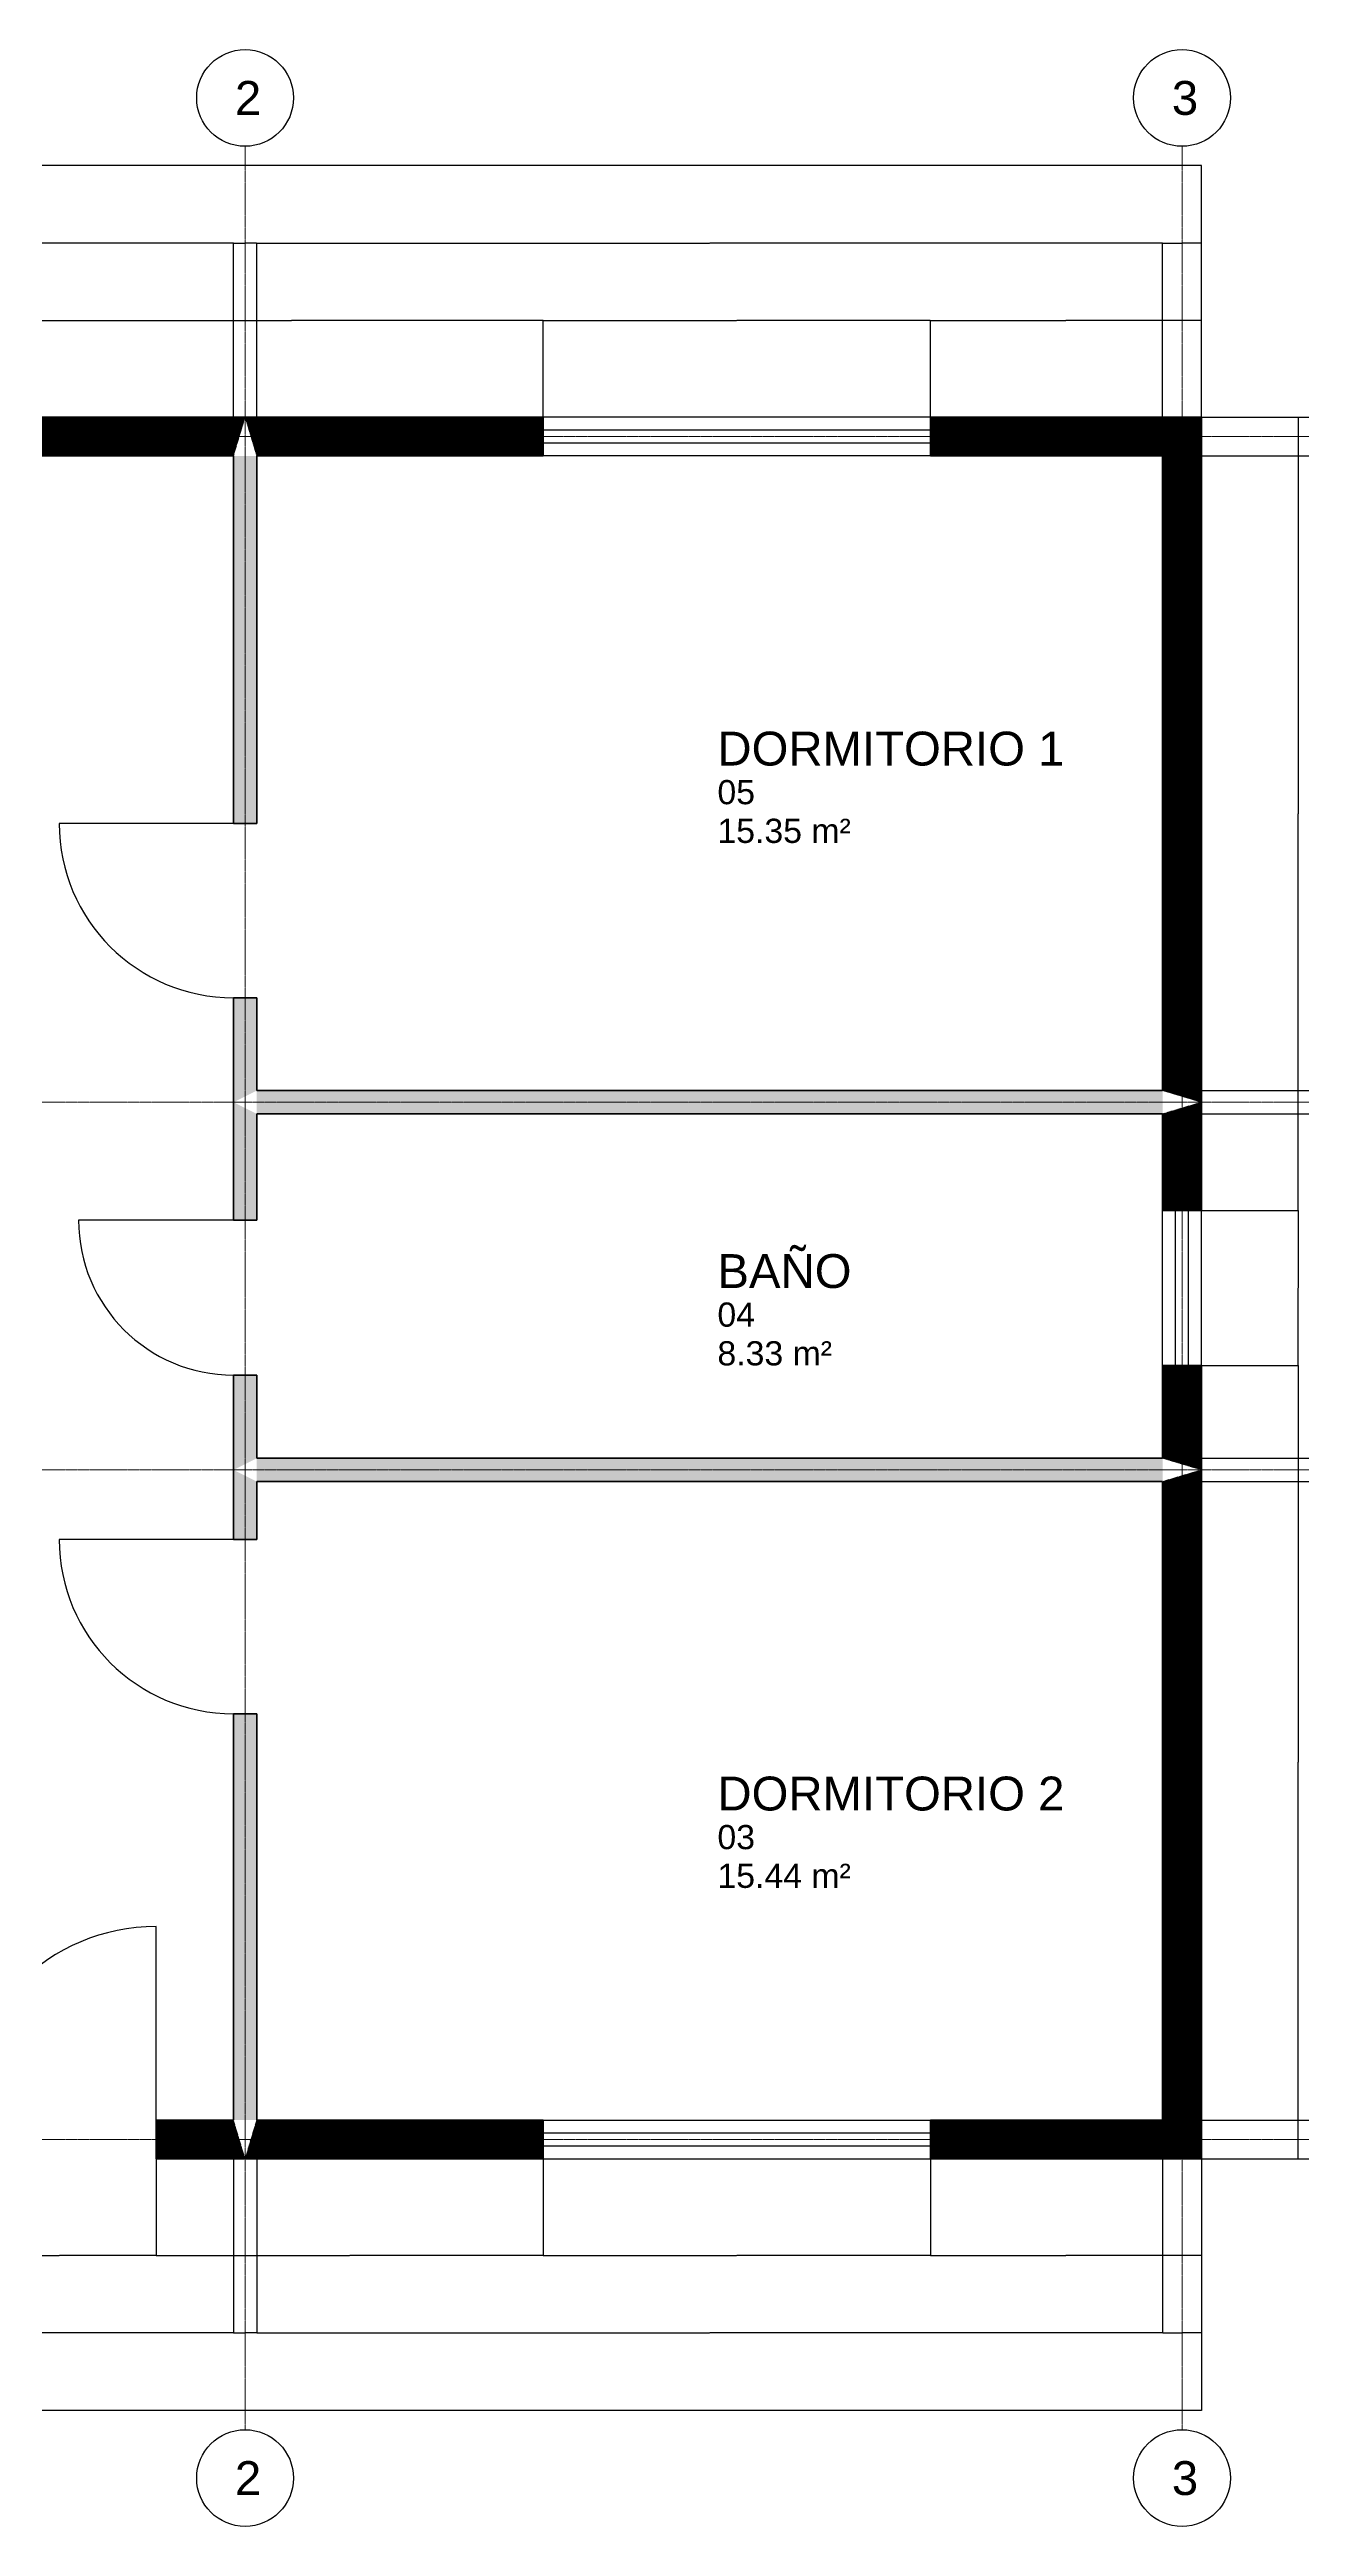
# Model space of a CAD drawing. Header units: millimetres. Extents: x -1900 to 50200, y -20000 to 10900.
# Drawn here: x 6050 to 12517, y -1900 to 10900 of the extents above; entities that cross this region are included whole.
import ezdxf

# ---------------------------------------------------------------- set-up
doc = ezdxf.new("R2010")
doc.units = ezdxf.units.MM
doc.header["$MEASUREMENT"] = 0
doc.linetypes.add('CENTER', pattern=[2, 1.25, -0.25, 0.25, -0.25])
for name, color, linetype, lineweight in [('A-DIMEN-T-N', 2, 'Continuous', 18), ('A-DOOR-E-N', 3, 'Continuous', 25), ('A-GRID-E-N', 1, 'CENTER', 18), ('A-ROOM-T-N', 7, 'Continuous', 25), ('A-SYMB-T-N', 7, 'Continuous', 25), ('A-WALL-E-N', 7, 'Continuous', 50), ('A-WALL-H-N', 8, 'Continuous', 13), ('A-WIND-E-N', 4, 'Continuous', 25)]:
    doc.layers.add(name, color=color, linetype=linetype, lineweight=lineweight)
doc.styles.get("Standard").update_dxf_attribs({"font": 'arial.ttf'})
doc.dimstyles.get("Standard").update_dxf_attribs({"dimtxt": 0.18, "dimasz": 0.18, "dimexe": 0.18, "dimexo": 0.0625, "dimgap": 0.09, "dimtad": 0, "dimtih": 1, "dimtoh": 1, "dimdec": 4, "dimzin": 0, "dimdsep": 46, "dimtxsty": 'Standard', "dimcen": 0.09, "dimadec": 0, "dimazin": 0, "dimtfac": 1, "dimtdec": 4, "dimtofl": 0, "dimtmove": 0, "dimatfit": 3, "dimfxl": 1, "dimtolj": 1, "dimtzin": 0, "dimarcsym": 0})
pattern_1 = [(37.5, (0, 0), (-0.0629933581096082, 1.926823769013158), [0, -1.52, 0, -1.7, 0, -1.625]), (7.499999999999999, (0, 0), (1.769776705267727, 2.82214606522974), [0, -0.82, 0, -1.37, 0, -0.525]), (327.5, (-1.229999999999999, 0), (3.114141861751495, 0.0056590535369649), [0, -0.5, 0, -1.8, 0, -2.35]), (317.5, (-1.229999999999999, 0), (3.006126604572293, 0.8776755649342494), [0, -0.25, 0, -1.179999999999999, 0, -1.35])]
pattern_2 = [(45, (0, 0), (-1.767766952966368, 1.767766952966368), [])]

# ---------------------------------------------------------------- blocks, each defined once
blk = doc.blocks.new('*D4')
at = {"layer": 'A-DIMEN-T-N', "color": 0, "lineweight": -2, "transparency": 16777216}
for p, q in [((5600, -0.0625), (5600, -500.18)), ((6600, -0.0625), (6600, -500.18)), ((5600.18, -500), (6099.335375170532, -500)), ((6599.82, -500), (6100.664624829469, -500))]:
    blk.add_line(p, q, dxfattribs=at)
at = {"layer": 'A-DIMEN-T-N', "color": 0, "transparency": 16777216}
for points in [[(5600.18, -499.97), (5600.18, -500.03), (5600, -500)], [(6599.82, -499.97), (6599.82, -500.03), (6600, -500)]]:
    blk.add_solid(points, dxfattribs=at)
at = {"layer": 'Defpoints', "color": 0, "transparency": 16777216}
for p in [(5600, 0), (6600, 0), (6600, -500)]:
    blk.add_point(p, dxfattribs=at)
at = {"layer": 'A-DIMEN-T-N', "color": 0, "transparency": 16777216, "insert": (6100, -500), "char_height": 0.18, "attachment_point": 5}
blk.add_mtext('\\A1;1000.0000', dxfattribs=at)
blk = doc.blocks.new('*D5')
at = {"layer": 'A-DIMEN-T-N', "color": 0, "lineweight": -2, "transparency": 16777216}
for p, q in [((6600, -0.0625), (6600, -500.18)), ((8600, -0.0625), (8600, -500.18)), ((6600.18, -500), (7599.32536834925, -500)), ((8599.82, -500), (7600.67463165075, -500))]:
    blk.add_line(p, q, dxfattribs=at)
at = {"layer": 'A-DIMEN-T-N', "color": 0, "transparency": 16777216}
for points in [[(6600.18, -499.97), (6600.18, -500.03), (6600, -500)], [(8599.82, -499.97), (8599.82, -500.03), (8600, -500)]]:
    blk.add_solid(points, dxfattribs=at)
at = {"layer": 'Defpoints', "color": 0, "transparency": 16777216}
for p in [(6600, 0), (8600, 0), (8600, -500)]:
    blk.add_point(p, dxfattribs=at)
at = {"layer": 'A-DIMEN-T-N', "color": 0, "transparency": 16777216, "insert": (7600, -500), "char_height": 0.18, "attachment_point": 5}
blk.add_mtext('\\A1;2000.0000', dxfattribs=at)
blk = doc.blocks.new('*D6')
at = {"layer": 'A-DIMEN-T-N', "color": 0, "lineweight": -2, "transparency": 16777216}
for p, q in [((8600, -0.0625), (8600, -500.18)), ((10600, -0.0625), (10600, -500.18)), ((8600.179999999998, -500), (9599.32536834925, -500)), ((10599.82, -500), (9600.67463165075, -500))]:
    blk.add_line(p, q, dxfattribs=at)
at = {"layer": 'A-DIMEN-T-N', "color": 0, "transparency": 16777216}
for points in [[(8600.179999999998, -499.97), (8600.179999999998, -500.03), (8600, -500)], [(10599.82, -499.97), (10599.82, -500.03), (10600, -500)]]:
    blk.add_solid(points, dxfattribs=at)
at = {"layer": 'Defpoints', "color": 0, "transparency": 16777216}
for p in [(8600, 0), (10600, 0), (10600, -500)]:
    blk.add_point(p, dxfattribs=at)
at = {"layer": 'A-DIMEN-T-N', "color": 0, "transparency": 16777216, "insert": (9600, -500), "char_height": 0.18, "attachment_point": 5}
blk.add_mtext('\\A1;2000.0000', dxfattribs=at)
blk = doc.blocks.new('*D7')
at = {"layer": 'A-DIMEN-T-N', "color": 0, "lineweight": -2, "transparency": 16777216}
for p, q in [((10600, -0.0625), (10600, -500.18)), ((12000, -0.0625), (12000, -500.18)), ((10600.18, -500), (11299.33537517053, -500)), ((11999.82, -500), (11300.66462482947, -500))]:
    blk.add_line(p, q, dxfattribs=at)
at = {"layer": 'A-DIMEN-T-N', "color": 0, "transparency": 16777216}
for points in [[(10600.18, -499.97), (10600.18, -500.03), (10600, -500)], [(11999.82, -499.97), (11999.82, -500.03), (12000, -500)]]:
    blk.add_solid(points, dxfattribs=at)
at = {"layer": 'Defpoints', "color": 0, "transparency": 16777216}
for p in [(10600, 0), (12000, 0), (12000, -500)]:
    blk.add_point(p, dxfattribs=at)
at = {"layer": 'A-DIMEN-T-N', "color": 0, "transparency": 16777216, "insert": (11300, -500), "char_height": 0.18, "attachment_point": 5}
blk.add_mtext('\\A1;1400.0000', dxfattribs=at)
blk = doc.blocks.new('*D9')
at = {"layer": 'A-DIMEN-T-N', "color": 0, "lineweight": -2, "transparency": 16777216}
for p, q in [((200, -0.0625), (199.9999999999999, -900.18)), ((7000, -0.0625), (7000, -900.18)), ((200.1799999999999, -900), (3599.326412005457, -900)), ((6999.819999999999, -900), (3600.673587994543, -900))]:
    blk.add_line(p, q, dxfattribs=at)
at = {"layer": 'A-DIMEN-T-N', "color": 0, "transparency": 16777216}
for points in [[(200.1799999999999, -899.97), (200.1799999999999, -900.0299999999999), (199.9999999999999, -900)], [(6999.819999999999, -899.97), (6999.819999999999, -900.0299999999999), (7000, -900)]]:
    blk.add_solid(points, dxfattribs=at)
at = {"layer": 'Defpoints', "color": 0, "transparency": 16777216}
for p in [(200, 0), (7000, 0), (7000, -900)]:
    blk.add_point(p, dxfattribs=at)
at = {"layer": 'A-DIMEN-T-N', "color": 0, "transparency": 16777216, "insert": (3600, -900), "char_height": 0.18, "attachment_point": 5}
blk.add_mtext('\\A1;6800.0000', dxfattribs=at)
blk = doc.blocks.new('*D10')
at = {"layer": 'A-DIMEN-T-N', "color": 0, "lineweight": -2, "transparency": 16777216}
for p, q in [((7000, -0.0625), (7000, -900.18)), ((7120, -0.0625), (7120, -900.18)), ((7000.18, -900), (7059.405300136425, -900)), ((7119.82, -900), (7060.594699863575, -900))]:
    blk.add_line(p, q, dxfattribs=at)
at = {"layer": 'A-DIMEN-T-N', "color": 0, "transparency": 16777216}
for points in [[(7000.18, -899.97), (7000.18, -900.0299999999999), (7000, -900)], [(7119.82, -899.97), (7119.82, -900.0299999999999), (7120, -900)]]:
    blk.add_solid(points, dxfattribs=at)
at = {"layer": 'Defpoints', "color": 0, "transparency": 16777216}
for p in [(7000, 0), (7120, 0), (7120, -900)]:
    blk.add_point(p, dxfattribs=at)
at = {"layer": 'A-DIMEN-T-N', "color": 0, "transparency": 16777216, "insert": (7060, -900), "char_height": 0.18, "attachment_point": 5}
blk.add_mtext('\\A1;120.0000', dxfattribs=at)
blk = doc.blocks.new('*D11')
at = {"layer": 'A-DIMEN-T-N', "color": 0, "lineweight": -2, "transparency": 16777216}
for p, q in [((7120, -0.0625), (7120, -900.18)), ((11800, -0.0625), (11800, -900.18)), ((7120.180000000001, -900), (9459.323281036835, -900)), ((11799.82, -900), (9460.676718963165, -900))]:
    blk.add_line(p, q, dxfattribs=at)
at = {"layer": 'A-DIMEN-T-N', "color": 0, "transparency": 16777216}
for points in [[(7120.180000000001, -899.97), (7120.180000000001, -900.0299999999999), (7120, -900)], [(11799.82, -899.97), (11799.82, -900.0299999999999), (11800, -900)]]:
    blk.add_solid(points, dxfattribs=at)
at = {"layer": 'Defpoints', "color": 0, "transparency": 16777216}
for p in [(7120, 0), (11800, 0), (11800, -900)]:
    blk.add_point(p, dxfattribs=at)
at = {"layer": 'A-DIMEN-T-N', "color": 0, "transparency": 16777216, "insert": (9460, -900), "char_height": 0.18, "attachment_point": 5}
blk.add_mtext('\\A1;4680.0000', dxfattribs=at)
blk = doc.blocks.new('*D12')
at = {"layer": 'A-DIMEN-T-N', "color": 0, "lineweight": -2, "transparency": 16777216}
for p, q in [((11800, -0.0625), (11800, -900.18)), ((12000, -0.0625), (12000, -900.18)), ((11800.18, -900), (11899.39529331514, -900)), ((11999.82, -900), (11900.60470668485, -900))]:
    blk.add_line(p, q, dxfattribs=at)
at = {"layer": 'A-DIMEN-T-N', "color": 0, "transparency": 16777216}
for points in [[(11800.18, -899.97), (11800.18, -900.0299999999999), (11800, -900)], [(11999.82, -899.97), (11999.82, -900.0299999999999), (12000, -900)]]:
    blk.add_solid(points, dxfattribs=at)
at = {"layer": 'Defpoints', "color": 0, "transparency": 16777216}
for p in [(11800, 0), (12000, 0), (12000, -900)]:
    blk.add_point(p, dxfattribs=at)
at = {"layer": 'A-DIMEN-T-N', "color": 0, "transparency": 16777216, "insert": (11900, -900), "char_height": 0.18, "attachment_point": 5}
blk.add_mtext('\\A1;200.0000', dxfattribs=at)
blk = doc.blocks.new('*D13')
at = {"layer": 'A-DIMEN-T-N', "color": 0, "lineweight": -2, "transparency": 16777216}
for p, q in [((0, -0.0625), (-7.96e-14, -1300.18)), ((12000, -0.0625), (12000, -1300.18)), ((0.1799999999999204, -1300), (5999.265450204639, -1300)), ((11999.82, -1300), (6000.734549795361, -1300))]:
    blk.add_line(p, q, dxfattribs=at)
at = {"layer": 'A-DIMEN-T-N', "color": 0, "transparency": 16777216}
for points in [[(0.1799999999999204, -1299.97), (0.1799999999999204, -1300.03), (-7.96e-14, -1300)], [(11999.82, -1299.97), (11999.82, -1300.03), (12000, -1300)]]:
    blk.add_solid(points, dxfattribs=at)
at = {"layer": 'Defpoints', "color": 0, "transparency": 16777216}
for p in [(0, 0), (12000, 0), (12000, -1300)]:
    blk.add_point(p, dxfattribs=at)
at = {"layer": 'A-DIMEN-T-N', "color": 0, "transparency": 16777216, "insert": (6000, -1300), "char_height": 0.18, "attachment_point": 5}
blk.add_mtext('\\A1;12000.0000', dxfattribs=at)
blk = doc.blocks.new('*D25')
at = {"layer": 'A-DIMEN-T-N', "color": 0, "lineweight": -2, "transparency": 16777216}
for p, q in [((6000, 9000.0625), (6000, 9500.18)), ((6000.18, 9500), (7299.32536834925, 9500)), ((8599.82, 9500), (7300.67463165075, 9500)), ((8600, 9000.0625), (8600, 9500.18))]:
    blk.add_line(p, q, dxfattribs=at)
at = {"layer": 'A-DIMEN-T-N', "color": 0, "transparency": 16777216}
for points in [[(6000.18, 9500.03), (6000.18, 9499.97), (6000, 9500)], [(8599.82, 9500.03), (8599.82, 9499.97), (8600, 9500)]]:
    blk.add_solid(points, dxfattribs=at)
at = {"layer": 'Defpoints', "color": 0, "transparency": 16777216}
for p in [(8600, 9500), (6000, 9000), (8600, 9000)]:
    blk.add_point(p, dxfattribs=at)
at = {"layer": 'A-DIMEN-T-N', "color": 0, "transparency": 16777216, "insert": (7300, 9500), "char_height": 0.18, "attachment_point": 5}
blk.add_mtext('\\A1;2600.0000', dxfattribs=at)
blk = doc.blocks.new('*D26')
at = {"layer": 'A-DIMEN-T-N', "color": 0, "lineweight": -2, "transparency": 16777216}
for p, q in [((8600, 9000.0625), (8600, 9500.18)), ((8600.179999999998, 9500), (9599.32536834925, 9500)), ((10599.82, 9500), (9600.67463165075, 9500)), ((10600, 9000.0625), (10600, 9500.18))]:
    blk.add_line(p, q, dxfattribs=at)
at = {"layer": 'A-DIMEN-T-N', "color": 0, "transparency": 16777216}
for points in [[(8600.179999999998, 9500.03), (8600.179999999998, 9499.97), (8600, 9500)], [(10599.82, 9500.03), (10599.82, 9499.97), (10600, 9500)]]:
    blk.add_solid(points, dxfattribs=at)
at = {"layer": 'Defpoints', "color": 0, "transparency": 16777216}
for p in [(10600, 9500), (8600, 9000), (10600, 9000)]:
    blk.add_point(p, dxfattribs=at)
at = {"layer": 'A-DIMEN-T-N', "color": 0, "transparency": 16777216, "insert": (9600, 9500), "char_height": 0.18, "attachment_point": 5}
blk.add_mtext('\\A1;2000.0000', dxfattribs=at)
blk = doc.blocks.new('*D27')
at = {"layer": 'A-DIMEN-T-N', "color": 0, "lineweight": -2, "transparency": 16777216}
for p, q in [((10600, 9000.0625), (10600, 9500.18)), ((10600.18, 9500), (11299.33537517053, 9500)), ((11999.82, 9500), (11300.66462482947, 9500)), ((12000, 9000.0625), (12000, 9500.18))]:
    blk.add_line(p, q, dxfattribs=at)
at = {"layer": 'A-DIMEN-T-N', "color": 0, "transparency": 16777216}
for points in [[(10600.18, 9500.03), (10600.18, 9499.97), (10600, 9500)], [(11999.82, 9500.03), (11999.82, 9499.97), (12000, 9500)]]:
    blk.add_solid(points, dxfattribs=at)
at = {"layer": 'Defpoints', "color": 0, "transparency": 16777216}
for p in [(12000, 9500), (10600, 9000), (12000, 9000)]:
    blk.add_point(p, dxfattribs=at)
at = {"layer": 'A-DIMEN-T-N', "color": 0, "transparency": 16777216, "insert": (11300, 9500), "char_height": 0.18, "attachment_point": 5}
blk.add_mtext('\\A1;1400.0000', dxfattribs=at)
blk = doc.blocks.new('*D29')
at = {"layer": 'A-DIMEN-T-N', "color": 0, "lineweight": -2, "transparency": 16777216}
for p, q in [((200, 9000.0625), (200, 9900.18)), ((200.1800000000001, 9900), (3599.326412005457, 9900)), ((6999.819999999999, 9900), (3600.673587994543, 9900)), ((7000, 9000.0625), (7000, 9900.18))]:
    blk.add_line(p, q, dxfattribs=at)
at = {"layer": 'A-DIMEN-T-N', "color": 0, "transparency": 16777216}
for points in [[(200.1800000000001, 9900.03), (200.1800000000001, 9899.97), (200, 9900)], [(6999.819999999999, 9900.03), (6999.819999999999, 9899.97), (7000, 9900)]]:
    blk.add_solid(points, dxfattribs=at)
at = {"layer": 'Defpoints', "color": 0, "transparency": 16777216}
for p in [(7000, 9900), (200, 9000), (7000, 9000)]:
    blk.add_point(p, dxfattribs=at)
at = {"layer": 'A-DIMEN-T-N', "color": 0, "transparency": 16777216, "insert": (3600, 9900), "char_height": 0.18, "attachment_point": 5}
blk.add_mtext('\\A1;6800.0000', dxfattribs=at)
blk = doc.blocks.new('*D30')
at = {"layer": 'A-DIMEN-T-N', "color": 0, "lineweight": -2, "transparency": 16777216}
for p, q in [((7000, 9000.0625), (7000, 9900.18)), ((7000.18, 9900), (7059.405300136425, 9900)), ((7119.82, 9900), (7060.594699863575, 9900)), ((7120, 9000.0625), (7120, 9900.18))]:
    blk.add_line(p, q, dxfattribs=at)
at = {"layer": 'A-DIMEN-T-N', "color": 0, "transparency": 16777216}
for points in [[(7000.18, 9900.03), (7000.18, 9899.97), (7000, 9900)], [(7119.82, 9900.03), (7119.82, 9899.97), (7120, 9900)]]:
    blk.add_solid(points, dxfattribs=at)
at = {"layer": 'Defpoints', "color": 0, "transparency": 16777216}
for p in [(7120, 9900), (7000, 9000), (7120, 9000)]:
    blk.add_point(p, dxfattribs=at)
at = {"layer": 'A-DIMEN-T-N', "color": 0, "transparency": 16777216, "insert": (7060, 9900), "char_height": 0.18, "attachment_point": 5}
blk.add_mtext('\\A1;120.0000', dxfattribs=at)
blk = doc.blocks.new('*D31')
at = {"layer": 'A-DIMEN-T-N', "color": 0, "lineweight": -2, "transparency": 16777216}
for p, q in [((7120, 9000.0625), (7120, 9900.18)), ((7120.180000000001, 9900), (9459.323281036835, 9900)), ((11799.82, 9900), (9460.676718963165, 9900)), ((11800, 9000.0625), (11800, 9900.18))]:
    blk.add_line(p, q, dxfattribs=at)
at = {"layer": 'A-DIMEN-T-N', "color": 0, "transparency": 16777216}
for points in [[(7120.180000000001, 9900.03), (7120.180000000001, 9899.97), (7120, 9900)], [(11799.82, 9900.03), (11799.82, 9899.97), (11800, 9900)]]:
    blk.add_solid(points, dxfattribs=at)
at = {"layer": 'Defpoints', "color": 0, "transparency": 16777216}
for p in [(11800, 9900), (7120, 9000), (11800, 9000)]:
    blk.add_point(p, dxfattribs=at)
at = {"layer": 'A-DIMEN-T-N', "color": 0, "transparency": 16777216, "insert": (9460, 9900), "char_height": 0.18, "attachment_point": 5}
blk.add_mtext('\\A1;4680.0000', dxfattribs=at)
blk = doc.blocks.new('*D32')
at = {"layer": 'A-DIMEN-T-N', "color": 0, "lineweight": -2, "transparency": 16777216}
for p, q in [((11800, 9000.0625), (11800, 9900.18)), ((11800.18, 9900), (11899.39529331514, 9900)), ((11999.82, 9900), (11900.60470668485, 9900)), ((12000, 9000.0625), (12000, 9900.18))]:
    blk.add_line(p, q, dxfattribs=at)
at = {"layer": 'A-DIMEN-T-N', "color": 0, "transparency": 16777216}
for points in [[(11800.18, 9900.03), (11800.18, 9899.97), (11800, 9900)], [(11999.82, 9900.03), (11999.82, 9899.97), (12000, 9900)]]:
    blk.add_solid(points, dxfattribs=at)
at = {"layer": 'Defpoints', "color": 0, "transparency": 16777216}
for p in [(12000, 9900), (11800, 9000), (12000, 9000)]:
    blk.add_point(p, dxfattribs=at)
at = {"layer": 'A-DIMEN-T-N', "color": 0, "transparency": 16777216, "insert": (11900, 9900), "char_height": 0.18, "attachment_point": 5}
blk.add_mtext('\\A1;200.0000', dxfattribs=at)
blk = doc.blocks.new('*D33')
at = {"layer": 'A-DIMEN-T-N', "color": 0, "lineweight": -2, "transparency": 16777216}
for p, q in [((0, 9000.0625), (7.96e-14, 10300.18)), ((0.1800000000000796, 10300), (5999.265450204639, 10300)), ((11999.82, 10300), (6000.734549795361, 10300)), ((12000, 9000.0625), (12000, 10300.18))]:
    blk.add_line(p, q, dxfattribs=at)
at = {"layer": 'A-DIMEN-T-N', "color": 0, "transparency": 16777216}
for points in [[(0.1800000000000796, 10300.03), (0.1800000000000796, 10299.97), (7.96e-14, 10300)], [(11999.82, 10300.03), (11999.82, 10299.97), (12000, 10300)]]:
    blk.add_solid(points, dxfattribs=at)
at = {"layer": 'Defpoints', "color": 0, "transparency": 16777216}
for p in [(12000, 10300), (0, 9000), (12000, 9000)]:
    blk.add_point(p, dxfattribs=at)
at = {"layer": 'A-DIMEN-T-N', "color": 0, "transparency": 16777216, "insert": (6000, 10300), "char_height": 0.18, "attachment_point": 5}
blk.add_mtext('\\A1;12000.0000', dxfattribs=at)
blk = doc.blocks.new('*D34')
at = {"layer": 'A-DIMEN-T-N', "color": 0, "lineweight": -2, "transparency": 16777216}
for p, q in [((12000.0625, 4100.000000000002), (12500.18000000002, 4100.000000000002)), ((12500.00000000002, 4099.820000000002), (12500.00000000002, 2050.181903137791)), ((12500.00000000002, 0.1800000000000804), (12500.00000000002, 2049.818096862211)), ((12000.0625, 0), (12500.18000000002, 8.04e-14))]:
    blk.add_line(p, q, dxfattribs=at)
at = {"layer": 'A-DIMEN-T-N', "color": 0, "transparency": 16777216}
for points in [[(12499.97000000002, 4099.820000000002), (12500.03000000002, 4099.820000000002), (12500.00000000002, 4100.000000000002)], [(12499.97000000002, 0.1800000000000804), (12500.03000000002, 0.1800000000000804), (12500.00000000002, 8.04e-14)]]:
    blk.add_solid(points, dxfattribs=at)
at = {"layer": 'Defpoints', "color": 0, "transparency": 16777216}
for p in [(12000, 4100.000000000002), (12500.00000000002, 4100.000000000002), (12000, 0)]:
    blk.add_point(p, dxfattribs=at)
at = {"layer": 'A-DIMEN-T-N', "color": 0, "transparency": 16777216, "insert": (12500.00000000001, 2049.999999999997), "char_height": 0.18, "attachment_point": 5}
blk.add_mtext('\\A1;4100.0000', dxfattribs=at)
blk = doc.blocks.new('*D35')
at = {"layer": 'A-DIMEN-T-N', "color": 0, "lineweight": -2, "transparency": 16777216}
for p, q in [((12000.0625, 4900.000000000002), (12500.18000000002, 4900.000000000002)), ((12500.00000000002, 4899.820000000001), (12500.00000000002, 4500.181903137792)), ((12500.00000000002, 4100.180000000002), (12500.00000000002, 4499.818096862212)), ((12000.0625, 4100.000000000002), (12500.18000000002, 4100.000000000002))]:
    blk.add_line(p, q, dxfattribs=at)
at = {"layer": 'A-DIMEN-T-N', "color": 0, "transparency": 16777216}
for points in [[(12499.97000000002, 4899.820000000001), (12500.03000000002, 4899.820000000001), (12500.00000000002, 4900.000000000002)], [(12499.97000000002, 4100.180000000002), (12500.03000000002, 4100.180000000002), (12500.00000000002, 4100.000000000002)]]:
    blk.add_solid(points, dxfattribs=at)
at = {"layer": 'Defpoints', "color": 0, "transparency": 16777216}
for p in [(12000, 4900.000000000002), (12500.00000000002, 4900.000000000002), (12000, 4100.000000000002)]:
    blk.add_point(p, dxfattribs=at)
at = {"layer": 'A-DIMEN-T-N', "color": 0, "transparency": 16777216, "insert": (12500.00000000002, 4499.999999999997), "char_height": 0.18, "attachment_point": 5}
blk.add_mtext('\\A1;800.0000', dxfattribs=at)
blk = doc.blocks.new('*D36')
at = {"layer": 'A-DIMEN-T-N', "color": 0, "lineweight": -2, "transparency": 16777216}
for p, q in [((12000.0625, 9000.000000000005), (12500.18000000002, 9000.000000000005)), ((12500.00000000002, 8999.820000000005), (12500.00000000002, 6950.181903137793)), ((12500.00000000002, 4900.180000000002), (12500.00000000002, 6949.818096862213)), ((12000.0625, 4900.000000000002), (12500.18000000002, 4900.000000000002))]:
    blk.add_line(p, q, dxfattribs=at)
at = {"layer": 'A-DIMEN-T-N', "color": 0, "transparency": 16777216}
for points in [[(12499.97000000002, 8999.820000000005), (12500.03000000002, 8999.820000000005), (12500.00000000002, 9000.000000000005)], [(12499.97000000002, 4900.180000000002), (12500.03000000002, 4900.180000000002), (12500.00000000002, 4900.000000000002)]]:
    blk.add_solid(points, dxfattribs=at)
at = {"layer": 'Defpoints', "color": 0, "transparency": 16777216}
for p in [(12000, 9000.000000000005), (12500.00000000002, 9000.000000000005), (12000, 4900.000000000002)]:
    blk.add_point(p, dxfattribs=at)
at = {"layer": 'A-DIMEN-T-N', "color": 0, "transparency": 16777216, "insert": (12500.00000000002, 6949.999999999999), "char_height": 0.18, "attachment_point": 5}
blk.add_mtext('\\A1;4100.0000', dxfattribs=at)
blk = doc.blocks.new('*D37')
at = {"layer": 'A-DIMEN-T-N', "color": 0, "lineweight": -2, "transparency": 16777216}
for p, q in [((12000.0625, 200.0000000000001), (12900.18000000002, 200.0000000000003)), ((12900.00000000002, 199.8200000000002), (12900.00000000002, 100.1819031377901)), ((12000.0625, 0), (12900.18000000002, 1.448e-13)), ((12900.00000000002, 0.1800000000001447), (12900.00000000002, 99.8180968622103))]:
    blk.add_line(p, q, dxfattribs=at)
at = {"layer": 'A-DIMEN-T-N', "color": 0, "transparency": 16777216}
for points in [[(12899.97000000002, 199.8200000000002), (12900.03000000002, 199.8200000000002), (12900.00000000002, 200.0000000000003)], [(12899.97000000002, 0.1800000000001447), (12900.03000000002, 0.1800000000001447), (12900.00000000002, 1.447e-13)]]:
    blk.add_solid(points, dxfattribs=at)
at = {"layer": 'Defpoints', "color": 0, "transparency": 16777216}
for p in [(12000, 200.0000000000001), (12900.00000000002, 200.0000000000003), (12000, 0)]:
    blk.add_point(p, dxfattribs=at)
at = {"layer": 'A-DIMEN-T-N', "color": 0, "transparency": 16777216, "insert": (12900.00000000002, 99.9999999999965), "char_height": 0.18, "attachment_point": 5}
blk.add_mtext('\\A1;200.0000', dxfattribs=at)
blk = doc.blocks.new('*D38')
at = {"layer": 'A-DIMEN-T-N', "color": 0, "lineweight": -2, "transparency": 16777216}
for p, q in [((12000.0625, 3500.000000000002), (12900.18000000002, 3500.000000000002)), ((12900.00000000002, 3499.820000000002), (12900.00000000002, 1850.181964529333)), ((12900.00000000002, 200.1800000000002), (12900.00000000002, 1849.81803547067)), ((12000.0625, 200.0000000000001), (12900.18000000002, 200.0000000000003))]:
    blk.add_line(p, q, dxfattribs=at)
at = {"layer": 'A-DIMEN-T-N', "color": 0, "transparency": 16777216}
for points in [[(12899.97000000002, 3499.820000000002), (12900.03000000002, 3499.820000000002), (12900.00000000002, 3500.000000000002)], [(12899.97000000002, 200.1800000000002), (12900.03000000002, 200.1800000000002), (12900.00000000002, 200.0000000000003)]]:
    blk.add_solid(points, dxfattribs=at)
at = {"layer": 'Defpoints', "color": 0, "transparency": 16777216}
for p in [(12000, 3500.000000000002), (12900.00000000002, 3500.000000000002), (12000, 200.0000000000001)]:
    blk.add_point(p, dxfattribs=at)
at = {"layer": 'A-DIMEN-T-N', "color": 0, "transparency": 16777216, "insert": (12900.00000000002, 1849.999999999997), "char_height": 0.18, "attachment_point": 5}
blk.add_mtext('\\A1;3300.0000', dxfattribs=at)
blk = doc.blocks.new('*D39')
at = {"layer": 'A-DIMEN-T-N', "color": 0, "lineweight": -2, "transparency": 16777216}
for p, q in [((12000.0625, 3620.000000000002), (12900.18000000002, 3620.000000000002)), ((12900.00000000002, 3619.820000000002), (12900.00000000002, 3560.181903137792)), ((12000.0625, 3500.000000000002), (12900.18000000002, 3500.000000000002)), ((12900.00000000002, 3500.180000000002), (12900.00000000002, 3559.818096862212))]:
    blk.add_line(p, q, dxfattribs=at)
at = {"layer": 'A-DIMEN-T-N', "color": 0, "transparency": 16777216}
for points in [[(12899.97000000002, 3619.820000000002), (12900.03000000002, 3619.820000000002), (12900.00000000002, 3620.000000000002)], [(12899.97000000002, 3500.180000000002), (12900.03000000002, 3500.180000000002), (12900.00000000002, 3500.000000000002)]]:
    blk.add_solid(points, dxfattribs=at)
at = {"layer": 'Defpoints', "color": 0, "transparency": 16777216}
for p in [(12000, 3620.000000000002), (12900.00000000002, 3620.000000000002), (12000, 3500.000000000002)]:
    blk.add_point(p, dxfattribs=at)
at = {"layer": 'A-DIMEN-T-N', "color": 0, "transparency": 16777216, "insert": (12900.00000000002, 3559.999999999997), "char_height": 0.18, "attachment_point": 5}
blk.add_mtext('\\A1;120.0000', dxfattribs=at)
blk = doc.blocks.new('*D40')
at = {"layer": 'A-DIMEN-T-N', "color": 0, "lineweight": -2, "transparency": 16777216}
for p, q in [((12000.0625, 5400.000000000002), (12900.18000000002, 5400.000000000002)), ((12900.00000000002, 5399.820000000001), (12900.00000000002, 4510.181903137792)), ((12900.00000000002, 3620.180000000002), (12900.00000000002, 4509.818096862211)), ((12000.0625, 3620.000000000002), (12900.18000000002, 3620.000000000002))]:
    blk.add_line(p, q, dxfattribs=at)
at = {"layer": 'A-DIMEN-T-N', "color": 0, "transparency": 16777216}
for points in [[(12899.97000000002, 5399.820000000001), (12900.03000000002, 5399.820000000001), (12900.00000000002, 5400.000000000002)], [(12899.97000000002, 3620.180000000002), (12900.03000000002, 3620.180000000002), (12900.00000000002, 3620.000000000002)]]:
    blk.add_solid(points, dxfattribs=at)
at = {"layer": 'Defpoints', "color": 0, "transparency": 16777216}
for p in [(12000, 5400.000000000002), (12900.00000000002, 5400.000000000002), (12000, 3620.000000000002)]:
    blk.add_point(p, dxfattribs=at)
at = {"layer": 'A-DIMEN-T-N', "color": 0, "transparency": 16777216, "insert": (12900.00000000002, 4509.999999999997), "char_height": 0.18, "attachment_point": 5}
blk.add_mtext('\\A1;1780.0000', dxfattribs=at)
blk = doc.blocks.new('*D41')
at = {"layer": 'A-DIMEN-T-N', "color": 0, "lineweight": -2, "transparency": 16777216}
for p, q in [((12000.0625, 5520.000000000002), (12900.18000000002, 5520.000000000002)), ((12900.00000000002, 5519.820000000001), (12900.00000000002, 5460.181903137792)), ((12000.0625, 5400.000000000002), (12900.18000000002, 5400.000000000002)), ((12900.00000000002, 5400.180000000002), (12900.00000000002, 5459.818096862211))]:
    blk.add_line(p, q, dxfattribs=at)
at = {"layer": 'A-DIMEN-T-N', "color": 0, "transparency": 16777216}
for points in [[(12899.97000000002, 5519.820000000001), (12900.03000000002, 5519.820000000001), (12900.00000000002, 5520.000000000002)], [(12899.97000000002, 5400.180000000002), (12900.03000000002, 5400.180000000002), (12900.00000000002, 5400.000000000002)]]:
    blk.add_solid(points, dxfattribs=at)
at = {"layer": 'Defpoints', "color": 0, "transparency": 16777216}
for p in [(12000, 5520.000000000002), (12900.00000000002, 5520.000000000002), (12000, 5400.000000000002)]:
    blk.add_point(p, dxfattribs=at)
at = {"layer": 'A-DIMEN-T-N', "color": 0, "transparency": 16777216, "insert": (12900.00000000002, 5459.999999999997), "char_height": 0.18, "attachment_point": 5}
blk.add_mtext('\\A1;120.0000', dxfattribs=at)
blk = doc.blocks.new('*D42')
at = {"layer": 'A-DIMEN-T-N', "color": 0, "lineweight": -2, "transparency": 16777216}
for p, q in [((12000.0625, 8800.000000000004), (12900.18000000002, 8800.000000000005)), ((12900.00000000002, 8799.820000000005), (12900.00000000002, 7160.181964529336)), ((12900.00000000002, 5520.180000000002), (12900.00000000002, 7159.818035470673)), ((12000.0625, 5520.000000000002), (12900.18000000002, 5520.000000000002))]:
    blk.add_line(p, q, dxfattribs=at)
at = {"layer": 'A-DIMEN-T-N', "color": 0, "transparency": 16777216}
for points in [[(12899.97000000002, 8799.820000000005), (12900.03000000002, 8799.820000000005), (12900.00000000002, 8800.000000000005)], [(12899.97000000002, 5520.180000000002), (12900.03000000002, 5520.180000000002), (12900.00000000002, 5520.000000000002)]]:
    blk.add_solid(points, dxfattribs=at)
at = {"layer": 'Defpoints', "color": 0, "transparency": 16777216}
for p in [(12000, 8800.000000000004), (12900.00000000002, 8800.000000000005), (12000, 5520.000000000002)]:
    blk.add_point(p, dxfattribs=at)
at = {"layer": 'A-DIMEN-T-N', "color": 0, "transparency": 16777216, "insert": (12900.00000000002, 7159.999999999998), "char_height": 0.18, "attachment_point": 5}
blk.add_mtext('\\A1;3280.0000', dxfattribs=at)
blk = doc.blocks.new('*D43')
at = {"layer": 'A-DIMEN-T-N', "color": 0, "lineweight": -2, "transparency": 16777216}
for p, q in [((12000.0625, 9000.000000000005), (12900.18000000002, 9000.000000000005)), ((12900.00000000002, 8999.820000000005), (12900.00000000002, 8900.181903137795)), ((12900.00000000002, 8800.180000000006), (12900.00000000002, 8899.818096862216)), ((12000.0625, 8800.000000000004), (12900.18000000002, 8800.000000000005))]:
    blk.add_line(p, q, dxfattribs=at)
at = {"layer": 'A-DIMEN-T-N', "color": 0, "transparency": 16777216}
for points in [[(12899.97000000002, 8999.820000000005), (12900.03000000002, 8999.820000000005), (12900.00000000002, 9000.000000000005)], [(12899.97000000002, 8800.180000000006), (12900.03000000002, 8800.180000000006), (12900.00000000002, 8800.000000000005)]]:
    blk.add_solid(points, dxfattribs=at)
at = {"layer": 'Defpoints', "color": 0, "transparency": 16777216}
for p in [(12000, 9000.000000000005), (12900.00000000002, 9000.000000000005), (12000, 8800.000000000004)]:
    blk.add_point(p, dxfattribs=at)
at = {"layer": 'A-DIMEN-T-N', "color": 0, "transparency": 16777216, "insert": (12900.00000000002, 8900), "char_height": 0.18, "attachment_point": 5}
blk.add_mtext('\\A1;200.0000', dxfattribs=at)
blk = doc.blocks.new('*D44')
at = {"layer": 'A-DIMEN-T-N', "color": 0, "lineweight": -2, "transparency": 16777216}
for p, q in [((12000.0625, 9000.000000000005), (13300.18000000002, 9000.000000000005)), ((13300.00000000002, 8999.820000000005), (13300.00000000002, 4500.181903137792)), ((13300.00000000002, 0.1800000000002091), (13300.00000000002, 4499.818096862212)), ((12000.0625, 0), (13300.18000000002, 2.091e-13))]:
    blk.add_line(p, q, dxfattribs=at)
at = {"layer": 'A-DIMEN-T-N', "color": 0, "transparency": 16777216}
for points in [[(13299.97000000002, 8999.820000000005), (13300.03000000002, 8999.820000000005), (13300.00000000002, 9000.000000000005)], [(13299.97000000002, 0.1800000000002091), (13300.03000000002, 0.1800000000002091), (13300.00000000002, 2.091e-13)]]:
    blk.add_solid(points, dxfattribs=at)
at = {"layer": 'Defpoints', "color": 0, "transparency": 16777216}
for p in [(12000, 9000.000000000005), (13300.00000000002, 9000.000000000005), (12000, 0)]:
    blk.add_point(p, dxfattribs=at)
at = {"layer": 'A-DIMEN-T-N', "color": 0, "transparency": 16777216, "insert": (13300.00000000002, 4499.999999999997), "char_height": 0.18, "attachment_point": 5}
blk.add_mtext('\\A1;9000.0000', dxfattribs=at)

msp = doc.modelspace()

# ---------------------------------------------------------------- hatches: boundary and pattern name
at = {"layer": 'A-WALL-H-N'}
h = msp.add_hatch(dxfattribs=at)
h.set_pattern_fill('ANSI31', color=256, scale=20, style=0)
h.set_pattern_definition(pattern_2)
h.paths.add_polyline_path([(7060, 9000), (6000, 9000), (6000, 8800), (7000, 8800)])
h = msp.add_hatch(dxfattribs=at)
h.set_pattern_fill('ANSI31', color=256, scale=20, style=0)
h.set_pattern_definition(pattern_2)
h.paths.add_polyline_path([(8600, 9000), (7060, 9000), (7120, 8800), (8600, 8800)])
h = msp.add_hatch(dxfattribs=at)
h.set_pattern_fill('ANSI31', color=256, scale=20, style=0)
h.set_pattern_definition(pattern_2)
h.paths.add_polyline_path([(12000, 9000), (10600, 9000), (10600, 8800), (11800, 8800)])
h = msp.add_hatch(dxfattribs=at)
h.set_pattern_fill('ANSI31', color=256, scale=20, style=0)
h.set_pattern_definition(pattern_2)
h.paths.add_polyline_path([(12000, 5460), (12000, 9000), (11800, 8800), (11800, 5520)])
h = msp.add_hatch(dxfattribs=at)
h.set_pattern_fill('AR-SAND', color=256, style=0)
h.set_pattern_definition(pattern_1)
h.paths.add_polyline_path([(7120, 6900), (7120, 8800), (7000, 8800), (7000, 6900)])
h = msp.add_hatch(dxfattribs=at)
h.set_pattern_fill('AR-SAND', color=256, style=0)
h.set_pattern_definition(pattern_1)
h.paths.add_polyline_path([(7120, 5520), (7120, 6000), (7000, 6000), (7000, 5460)])
h = msp.add_hatch(dxfattribs=at)
h.set_pattern_fill('AR-SAND', color=256, style=0)
h.set_pattern_definition(pattern_1)
h.paths.add_polyline_path([(7120, 5400), (11800, 5400), (11800, 5520), (7120, 5520)])
h = msp.add_hatch(dxfattribs=at)
h.set_pattern_fill('AR-SAND', color=256, style=0)
h.set_pattern_definition(pattern_1)
h.paths.add_polyline_path([(7120, 4850), (7120, 5400), (7000, 5460), (7000, 4850)])
h = msp.add_hatch(dxfattribs=at)
h.set_pattern_fill('ANSI31', color=256, scale=20, style=0)
h.set_pattern_definition(pattern_2)
h.paths.add_polyline_path([(12000, 4900), (12000, 5460), (11800, 5400), (11800, 4900)])
h = msp.add_hatch(dxfattribs=at)
h.set_pattern_fill('ANSI31', color=256, scale=20, style=0)
h.set_pattern_definition(pattern_2)
h.paths.add_polyline_path([(12000, 3560), (12000, 4100), (11800, 4100), (11800, 3620)])
h = msp.add_hatch(dxfattribs=at)
h.set_pattern_fill('AR-SAND', color=256, style=0)
h.set_pattern_definition(pattern_1)
h.paths.add_polyline_path([(7120, 3620), (7120, 4050), (7000, 4050), (7000, 3560)])
h = msp.add_hatch(dxfattribs=at)
h.set_pattern_fill('AR-SAND', color=256, style=0)
h.set_pattern_definition(pattern_1)
h.paths.add_polyline_path([(7120, 3500), (11800, 3500), (11800, 3620), (7120, 3620)])
h = msp.add_hatch(dxfattribs=at)
h.set_pattern_fill('AR-SAND', color=256, style=0)
h.set_pattern_definition(pattern_1)
h.paths.add_polyline_path([(7120, 3200), (7120, 3500), (7000, 3560), (7000, 3200)])
h = msp.add_hatch(dxfattribs=at)
h.set_pattern_fill('ANSI31', color=256, scale=20, style=0)
h.set_pattern_definition(pattern_2)
h.paths.add_polyline_path([(12000, 0), (12000, 3560), (11800, 3500), (11800, 200)])
h = msp.add_hatch(dxfattribs=at)
h.set_pattern_fill('AR-SAND', color=256, style=0)
h.set_pattern_definition(pattern_1)
h.paths.add_polyline_path([(7120, 200), (7120, 2300), (7000, 2300), (7000, 200)])
h = msp.add_hatch(dxfattribs=at)
h.set_pattern_fill('ANSI31', color=256, scale=20, style=0)
h.set_pattern_definition(pattern_2)
h.paths.add_polyline_path([(6600, 0), (7060, 0), (7000, 200), (6600, 200)])
h = msp.add_hatch(dxfattribs=at)
h.set_pattern_fill('ANSI31', color=256, scale=20, style=0)
h.set_pattern_definition(pattern_2)
h.paths.add_polyline_path([(7060, 0), (8600, 0), (8600, 200), (7120, 200)])
h = msp.add_hatch(dxfattribs=at)
h.set_pattern_fill('ANSI31', color=256, scale=20, style=0)
h.set_pattern_definition(pattern_2)
h.paths.add_polyline_path([(10600, 0), (12000, 0), (11800, 200), (10600, 200)])

# ---------------------------------------------------------------- linework, layer by layer
at = {"layer": 'A-DOOR-E-N'}
for p, q in [((7000, 6900), (6100, 6900)), ((7000, 4850), (6200, 4850)), ((7000, 3200), (6100, 3200)), ((6600, 200), (6600, 1200))]:
    msp.add_line(p, q, dxfattribs=at)
for centre, radius, start, end in [((7000, 6900), 900, 180, 270), ((7000, 4850), 800, 180, 270), ((7000, 3200), 900, 180, 270), ((6600, 200), 1000, 90, 180)]:
    msp.add_arc(centre, radius, start, end, dxfattribs=at)
at = {"layer": 'A-GRID-E-N'}
for p, q in [((7060, -1400), (7060, 10400)), ((11900, -1400), (11900, 10400)), ((-1400, 8900), (13400, 8900)), ((-1400, 5460), (13400, 5460)), ((-1400, 3560), (13400, 3560)), ((-1400, 100), (13400, 100))]:
    msp.add_line(p, q, dxfattribs=at)
at = {"layer": 'A-SYMB-T-N'}
for centre in [(7060, 10650), (11900, 10650), (7060, -1650), (11900, -1650)]:
    msp.add_circle(centre, 250, dxfattribs=at)
at = {"layer": 'A-WALL-E-N'}
for p, q in [((8600, 9000), (6000, 9000)), ((8600, 8800), (8600, 9000)), ((12000, 9000), (10600, 9000)), ((10600, 8800), (10600, 9000)), ((12000, 4900), (12000, 9000)), ((7000, 8800), (6000, 8800)), ((7000, 6900), (7000, 8800)), ((8600, 8800), (7120, 8800)), ((7120, 6900), (7120, 8800)), ((11800, 8800), (10600, 8800)), ((11800, 5520), (11800, 8800)), ((7000, 6900), (7120, 6900)), ((7000, 4850), (7000, 6000)), ((7000, 6000), (7120, 6000)), ((7120, 5520), (7120, 6000)), ((7120, 5520), (11800, 5520)), ((7120, 5400), (11800, 5400)), ((7120, 4850), (7120, 5400)), ((11800, 4900), (11800, 5400)), ((11800, 4900), (12000, 4900)), ((7000, 4850), (7120, 4850)), ((11800, 3620), (11800, 4100)), ((11800, 4100), (12000, 4100)), ((12000, 0), (12000, 4100)), ((7000, 3200), (7000, 4050)), ((7000, 4050), (7120, 4050)), ((7120, 3620), (7120, 4050)), ((7120, 3620), (11800, 3620)), ((7120, 3500), (11800, 3500)), ((7120, 3200), (7120, 3500)), ((11800, 200), (11800, 3500)), ((7000, 3200), (7120, 3200)), ((7000, 200), (7000, 2300)), ((7000, 2300), (7120, 2300)), ((7120, 200), (7120, 2300)), ((6600, 200), (7000, 200)), ((6600, 200), (6600, 0)), ((7120, 200), (8600, 200)), ((8600, 200), (8600, 0)), ((10600, 200), (11800, 200)), ((10600, 200), (10600, 0)), ((6600, 0), (8600, 0)), ((10600, 0), (12000, 0))]:
    msp.add_line(p, q, dxfattribs=at)
at = {"layer": 'A-WIND-E-N'}
for p, q in [((10600, 9000), (8600, 9000)), ((10600, 8933.333333333336), (8600, 8933.333333333336)), ((10600, 8866.666666666664), (8600, 8866.666666666664)), ((10600, 8800), (8600, 8800)), ((11800, 4100), (11800, 4900)), ((11866.66666666666, 4100), (11866.66666666666, 4900)), ((11933.33333333333, 4100), (11933.33333333333, 4900)), ((12000, 4100), (12000, 4900)), ((8600, 200), (10600, 200)), ((8600, 133.3333333333333), (10600, 133.3333333333333)), ((8600, 66.66666666666667), (10600, 66.66666666666667)), ((8600, 0), (10600, 0))]:
    msp.add_line(p, q, dxfattribs=at)

# ---------------------------------------------------------------- texts
at = {"layer": 'A-ROOM-T-N'}
for s, height, p in [('DORMITORIO 1', 175, (9500, 7200)), ('05', 125, (9500, 7000)), ('15.35 m²', 125, (9500, 6800)), ('BAÑO', 175, (9500, 4500)), ('04', 125, (9500, 4300)), ('8.33 m²', 125, (9500, 4100)), ('DORMITORIO 2', 175, (9500, 1800)), ('03', 125, (9500, 1600)), ('15.44 m²', 125, (9500, 1400))]:
    msp.add_text(s, height=height, dxfattribs=at).set_placement(p)
at = {"layer": 'A-SYMB-T-N'}
for s, p in [('2', (7007.5, 10562.5)), ('3', (11847.5, 10562.5)), ('2', (7007.5, -1737.5)), ('3', (11847.5, -1737.5))]:
    msp.add_text(s, height=175, dxfattribs=at).set_placement(p)

# ---------------------------------------------------------------- dimensions: what is measured, and where the dimension line sits
at = {"layer": 'A-DIMEN-T-N'}
for base, p1, p2, picture, middle in [((12000, 10300), (0, 9000), (12000, 9000), '*D33', (6000, 10300)), ((7000, 9900), (200, 9000), (7000, 9000), '*D29', (3600, 9900)), ((7120, 9900), (7000, 9000), (7120, 9000), '*D30', (7060, 9900)), ((11800, 9900), (7120, 9000), (11800, 9000), '*D31', (9460, 9900)), ((12000, 9900), (11800, 9000), (12000, 9000), '*D32', (11900, 9900)), ((8600, 9500), (6000, 9000), (8600, 9000), '*D25', (7300, 9500)), ((10600, 9500), (8600, 9000), (10600, 9000), '*D26', (9600, 9500)), ((12000, 9500), (10600, 9000), (12000, 9000), '*D27', (11300, 9500)), ((12000, -1300), (0, 0), (12000, 0), '*D13', (6000, -1300)), ((7000, -900), (200, 0), (7000, 0), '*D9', (3600, -900)), ((6600, -500), (5600, 0), (6600, 0), '*D4', (6100, -500)), ((8600, -500), (6600, 0), (8600, 0), '*D5', (7600, -500)), ((7120, -900), (7000, 0), (7120, 0), '*D10', (7060, -900)), ((11800, -900), (7120, 0), (11800, 0), '*D11', (9460, -900)), ((10600, -500), (8600, 0), (10600, 0), '*D6', (9600, -500)), ((12000, -500), (10600, 0), (12000, 0), '*D7', (11300, -500)), ((12000, -900), (11800, 0), (12000, 0), '*D12', (11900, -900))]:
    dim = msp.add_linear_dim(base=base, p1=p1, p2=p2, dimstyle='Standard', dxfattribs=at)
    dim.commit()
    dim.dimension.update_dxf_attribs({"geometry": picture, "text_midpoint": middle})
for base, p1, p2, picture, middle in [((12500.00000000002, 9000.000000000005), (12000, 4900), (12000, 9000), '*D36', (12500.00000000002, 6949.999999999999)), ((12900.00000000002, 9000.000000000005), (12000, 8800), (12000, 9000), '*D43', (12900.00000000002, 8900)), ((13300.00000000002, 9000.000000000005), (12000, 0), (12000, 9000), '*D44', (13300.00000000002, 4499.999999999997)), ((12900.00000000002, 8800.000000000005), (12000, 5520), (12000, 8800), '*D42', (12900.00000000002, 7159.999999999998)), ((12900.00000000002, 5520.000000000002), (12000, 5400), (12000, 5520), '*D41', (12900.00000000002, 5459.999999999997)), ((12900.00000000002, 5400.000000000002), (12000, 3620), (12000, 5400), '*D40', (12900.00000000002, 4509.999999999997)), ((12500.00000000002, 4900.000000000002), (12000, 4100), (12000, 4900), '*D35', (12500.00000000002, 4499.999999999997)), ((12500.00000000002, 4100.000000000002), (12000, 0), (12000, 4100), '*D34', (12500.00000000001, 2049.999999999997)), ((12900.00000000002, 3620.000000000002), (12000, 3500), (12000, 3620), '*D39', (12900.00000000002, 3559.999999999997)), ((12900.00000000002, 3500.000000000002), (12000, 200), (12000, 3500), '*D38', (12900.00000000002, 1849.999999999997)), ((12900.00000000002, 200.0000000000003), (12000, 0), (12000, 200), '*D37', (12900.00000000002, 99.9999999999965))]:
    dim = msp.add_linear_dim(base=base, p1=p1, p2=p2, angle=90, dimstyle='Standard', dxfattribs=at)
    dim.commit()
    dim.dimension.update_dxf_attribs({"geometry": picture, "text_midpoint": middle})

doc.saveas('drawing.dxf')
